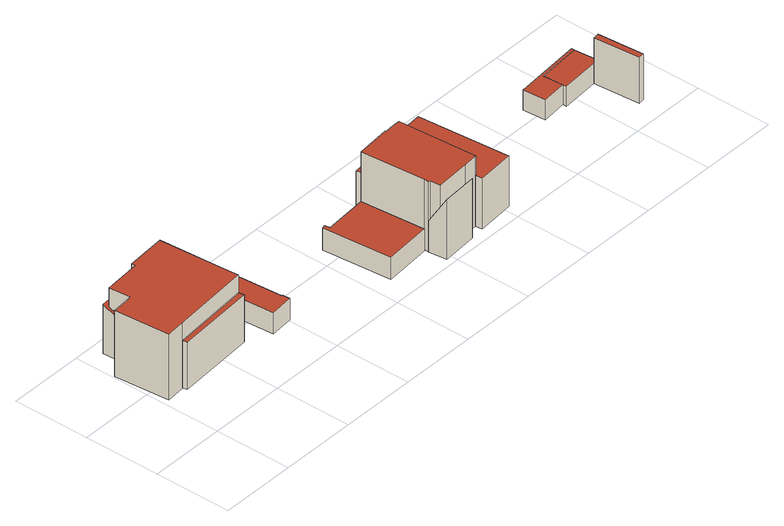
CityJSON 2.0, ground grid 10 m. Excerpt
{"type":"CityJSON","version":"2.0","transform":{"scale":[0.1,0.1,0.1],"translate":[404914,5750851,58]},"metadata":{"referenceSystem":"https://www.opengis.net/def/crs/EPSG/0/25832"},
"CityObjects":{
"building1":{"type":"Building","attributes":{"Gemeindeschluessel":"05515000","Geometrietyp2DReferenz":"3000","function":"51009_1610","roofType":"1000","measuredHeight":6.4},"geometry":[{"type":"Solid","lod":"2","boundaries":[[[[0,1,2,3]],[[4,5,1,0]],[[6,7,5,4]],[[3,2,7,6]],[[4,0,3,6]],[[1,5,7,2]]]],"semantics":{"surfaces":[{"type":"WallSurface"},{"type":"RoofSurface"},{"type":"GroundSurface"}],"values":[[0,0,0,0,1,2]]}}]},
"building2":{"type":"Building","attributes":{"Gemeindeschluessel":"05515000","Geometrietyp2DReferenz":"3000","function":"31001_1000"},"address":[{"country":"Germany","locality":"Münster","thoroughfareNumber":"77","thoroughfareName":"Helene-Weigel-Weg"}],"children":["building2-1","building2-2"]},
"building2-1":{"type":"BuildingPart","attributes":{"roofType":"2100","measuredHeight":6.58},"parents":["building2"],"geometry":[{"type":"Solid","lod":"2","boundaries":[[[[8,9,10,11]],[[12,13,9,8]],[[14,12,8,11,15,16]],[[10,9,13,17,18,19]],[[10,19,15,11]],[[17,13,12,14]],[[17,14,16,18]],[[19,18,16,15]]]],"semantics":{"surfaces":[{"type":"WallSurface"},{"type":"RoofSurface"},{"type":"GroundSurface"},{"type":"ClosureSurface"}],"values":[[0,0,1,2,3,3,3,3]]}}]},
"building2-2":{"type":"BuildingPart","attributes":{"roofType":"1000","measuredHeight":8.88},"parents":["building2"],"geometry":[{"type":"Solid","lod":"2","boundaries":[[[[20,21,22,23]],[[24,11,10,21,20]],[[25,26,13,12,27]],[[28,29,26,25]],[[30,31,29,28]],[[32,33,31,30]],[[34,35,33,32]],[[23,22,35,34]],[[32,30,28,25,27,36,37,38,24,20,23,34]],[[21,10,19,18,17,13,26,29,31,33,35,22]],[[11,24,38,15]],[[19,10,11,15]],[[15,38,37,16]],[[18,19,15,16]],[[16,37,36,14]],[[17,18,16,14]],[[14,36,27,12]],[[13,17,14,12]]]],"semantics":{"surfaces":[{"type":"WallSurface"},{"type":"RoofSurface"},{"type":"GroundSurface"},{"type":"ClosureSurface"}],"values":[[0,0,0,0,0,0,0,0,1,2,0,3,0,3,0,3,0,3]]}}]},
"building3":{"type":"Building","attributes":{"Gemeindeschluessel":"05515000","Geometrietyp2DReferenz":"3000","function":"31001_2460","roofType":"1000","measuredHeight":2.92},"geometry":[{"type":"Solid","lod":"2","boundaries":[[[[39,40,41,42]],[[43,44,40,39]],[[45,46,44,43]],[[47,48,46,45]],[[49,50,48,47]],[[51,52,50,49]],[[42,41,52,51]],[[49,47,45,43,39,42,51]],[[40,44,46,48,50,52,41]]]],"semantics":{"surfaces":[{"type":"WallSurface"},{"type":"RoofSurface"},{"type":"GroundSurface"}],"values":[[0,0,0,0,0,0,0,1,2]]}}]},
"building4":{"type":"Building","attributes":{"Gemeindeschluessel":"05515000","Geometrietyp2DReferenz":"3000","function":"31001_2460","roofType":"1000","measuredHeight":3.01},"geometry":[{"type":"Solid","lod":"2","boundaries":[[[[53,54,55,56]],[[57,58,54,53]],[[59,60,58,57]],[[61,62,60,59]],[[63,64,62,61]],[[56,55,64,63]],[[61,59,57,53,56,63]],[[54,58,60,62,64,55]]]],"semantics":{"surfaces":[{"type":"WallSurface"},{"type":"RoofSurface"},{"type":"GroundSurface"}],"values":[[0,0,0,0,0,0,1,2]]}}]},
"building5":{"type":"Building","attributes":{"Gemeindeschluessel":"05515000","Geometrietyp2DReferenz":"3000","function":"31001_1000"},"address":[{"country":"Germany","locality":"Münster","thoroughfareNumber":"73","thoroughfareName":"Helene-Weigel-Weg"}],"children":["building5-1","building5-2","building5-3","building5-4"]},
"building5-1":{"type":"BuildingPart","attributes":{"roofType":"2100","measuredHeight":8.13},"parents":["building5"],"geometry":[{"type":"Solid","lod":"2","boundaries":[[[[65,66,67,68]],[[69,70,71,72]],[[73,74,75,76]],[[68,67,74,73]],[[76,69,72,65,68,73]],[[66,71,70,75,74,67]],[[66,65,72,71]],[[75,70,69,76]]]],"semantics":{"surfaces":[{"type":"WallSurface"},{"type":"RoofSurface"},{"type":"GroundSurface"},{"type":"ClosureSurface"}],"values":[[0,0,0,0,1,2,3,3]]}}]},
"building5-2":{"type":"BuildingPart","attributes":{"roofType":"1000","measuredHeight":6.65},"parents":["building5"],"geometry":[{"type":"Solid","lod":"2","boundaries":[[[[77,78,79,80]],[[81,82,78,77]],[[83,84,82,81]],[[85,86,84,83]],[[83,81,77,80,87,85]],[[79,78,82,84,86,88]],[[88,87,80,79]],[[86,85,87,88]]]],"semantics":{"surfaces":[{"type":"WallSurface"},{"type":"RoofSurface"},{"type":"GroundSurface"},{"type":"ClosureSurface"}],"values":[[0,0,0,0,1,2,3,3]]}}]},
"building5-3":{"type":"BuildingPart","attributes":{"roofType":"1000","measuredHeight":6.92},"parents":["building5"],"geometry":[{"type":"Solid","lod":"2","boundaries":[[[[89,90,91,92]],[[93,94,90,89]],[[95,96,94,93]],[[97,98,96,95]],[[99,100,101,102]],[[92,91,100,99]],[[102,97,95,93,89,92,99]],[[90,94,96,98,101,100,91]],[[98,97,102,101]]]],"semantics":{"surfaces":[{"type":"WallSurface"},{"type":"RoofSurface"},{"type":"GroundSurface"},{"type":"ClosureSurface"}],"values":[[0,0,0,0,0,0,1,2,3]]}}]},
"building5-4":{"type":"BuildingPart","attributes":{"roofType":"1000","measuredHeight":9.53},"parents":["building5"],"geometry":[{"type":"Solid","lod":"2","boundaries":[[[[103,104,66,65,105]],[[106,80,79,104,103]],[[107,84,86,85,108]],[[109,102,101,84,107]],[[110,96,98,97,111]],[[112,76,75,96,110]],[[113,72,71,70,69,114]],[[112,110,111,109,107,108,115,106,103,105,113,114]],[[66,104,79,88,86,84,101,98,96,75,70,71]],[[72,113,105,65]],[[71,72,65,66]],[[80,106,115,87]],[[88,79,80,87]],[[87,115,108,85]],[[88,87,85,86]],[[102,109,111,97]],[[98,101,102,97]],[[76,112,114,69]],[[70,75,76,69]]]],"semantics":{"surfaces":[{"type":"WallSurface"},{"type":"RoofSurface"},{"type":"GroundSurface"},{"type":"ClosureSurface"}],"values":[[0,0,0,0,0,0,0,1,2,0,3,0,3,0,3,0,3,0,3]]}}]},
"building6":{"type":"Building","attributes":{"Gemeindeschluessel":"05515000","Geometrietyp2DReferenz":"3000","function":"31001_1310","roofType":"1000","measuredHeight":2.68},"geometry":[{"type":"Solid","lod":"2","boundaries":[[[[116,117,118,119]],[[120,121,117,116]],[[122,123,121,120]],[[124,125,123,122]],[[126,127,125,124]],[[119,118,127,126]],[[124,122,120,116,119,126]],[[117,121,123,125,127,118]]]],"semantics":{"surfaces":[{"type":"WallSurface"},{"type":"RoofSurface"},{"type":"GroundSurface"}],"values":[[0,0,0,0,0,0,1,2]]}}]},
"building7":{"type":"Building","attributes":{"Gemeindeschluessel":"05515000","Geometrietyp2DReferenz":"3000","function":"51009_1611","roofType":"1000","measuredHeight":2.7},"geometry":[{"type":"Solid","lod":"2","boundaries":[[[[119,118,128,129]],[[126,127,118,119]],[[124,125,127,126]],[[130,131,125,124]],[[132,133,131,130]],[[129,128,133,132]],[[130,124,126,119,129,132]],[[118,127,125,131,133,128]]]],"semantics":{"surfaces":[{"type":"WallSurface"},{"type":"RoofSurface"},{"type":"GroundSurface"}],"values":[[0,0,0,0,0,0,1,2]]}}]},
"building8":{"type":"Building","attributes":{"Gemeindeschluessel":"05515000","Geometrietyp2DReferenz":"3000","function":"51009_1610","roofType":"1000","measuredHeight":6.15},"geometry":[{"type":"Solid","lod":"2","boundaries":[[[[134,135,131,136]],[[137,138,135,134]],[[139,133,138,137]],[[136,131,133,139]],[[137,134,136,139]],[[135,138,133,131]]]],"semantics":{"surfaces":[{"type":"WallSurface"},{"type":"RoofSurface"},{"type":"GroundSurface"}],"values":[[0,0,0,0,1,2]]}}]}
},
"vertices":[
[34,78,66],[34,78,2],[35,72,2],[35,72,66],[138,87,66],[138,87,2],[139,80,66],[139,80,2],
[26,184,67],[26,184,1],[28,150,1],[28,150,50],[78,188,67],[78,188,1],[79,183,64],[32,151,50],[30,179,64],[79,183,1],[30,179,1],[32,151,1],
[3,148,90],[3,148,1],[9,76,1],[9,76,90],[28,150,90],[103,190,90],[103,190,1],[78,188,90],[130,192,90],[130,192,1],[136,112,90],[136,112,1],[138,87,90],[138,87,1],[34,78,90],[34,78,1],[79,183,90],[30,179,90],[32,151,90],
[166,115,31],[166,115,2],[170,65,2],[170,65,31],[163,155,31],[163,155,2],[193,158,31],[193,158,2],[199,78,31],[199,78,2],[200,78,31],[200,78,2],[201,68,31],[201,68,2],
[386,35,34],[386,35,4],[379,119,4],[379,119,34],[324,30,34],[324,30,4],[316,120,34],[316,120,4],[321,121,34],[321,121,4],[322,114,34],[322,114,4],
[386,29,48],[386,29,6],[388,5,6],[388,5,88],[389,15,72],[389,15,6],[388,29,6],[388,29,48],[435,9,87],[435,9,6],[434,18,6],[434,18,72],
[378,125,73],[378,125,6],[379,119,6],[379,119,73],[437,130,73],[437,130,6],[438,123,73],[438,123,6],[424,122,73],[424,122,6],[424,123,73],[424,123,6],
[503,15,75],[503,15,6],[493,135,6],[493,135,75],[454,11,75],[454,11,6],[453,20,75],[453,20,6],[454,20,75],[454,20,6],[447,131,75],[447,131,6],[447,123,6],[447,123,75],
[386,35,101],[386,35,6],[386,29,101],[379,119,101],[438,123,101],[424,122,101],[447,123,101],[453,20,101],[454,20,101],[434,18,101],[388,29,101],[389,15,101],[424,123,101],
[645,84,34],[645,84,7],[678,87,7],[678,87,34],[643,114,34],[643,114,7],[733,122,34],[733,122,7],[733,118,34],[733,118,7],[676,113,34],[676,113,7],
[678,82,7],[678,82,34],[736,87,34],[736,87,7],[728,86,34],[728,86,7],
[741,27,69],[741,27,7],[736,87,69],[733,26,69],[733,26,7],[728,86,69]
]}
